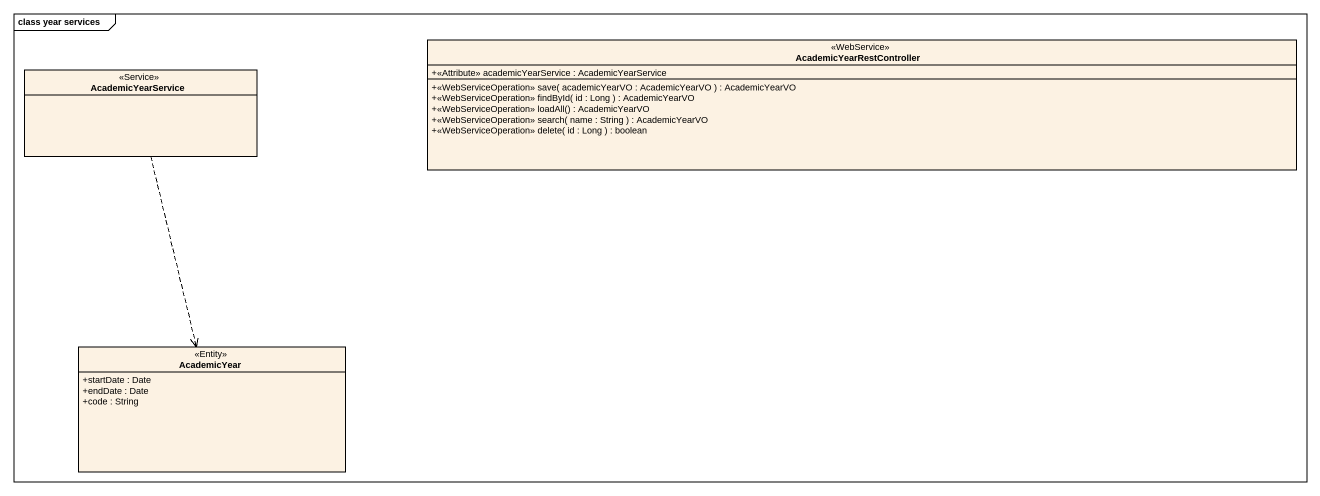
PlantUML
@startuml
mainframe class year services
hide circle
hide empty members
skinparam classAttributeIconSize 0
class AcademicYearService <<Service>>
class AcademicYearRestController <<WebService>> {
  +<<Attribute>> academicYearService : AcademicYearService
  +<<WebServiceOperation>> save( academicYearVO : AcademicYearVO ) : AcademicYearVO
  +<<WebServiceOperation>> findById( id : Long ) : AcademicYearVO
  +<<WebServiceOperation>> loadAll() : AcademicYearVO
  +<<WebServiceOperation>> search( name : String ) : AcademicYearVO
  +<<WebServiceOperation>> delete( id : Long ) : boolean
}
class AcademicYear <<Entity>> {
  +startDate : Date
  +endDate : Date
  +code : String
}
AcademicYearService ..> AcademicYear
@enduml
